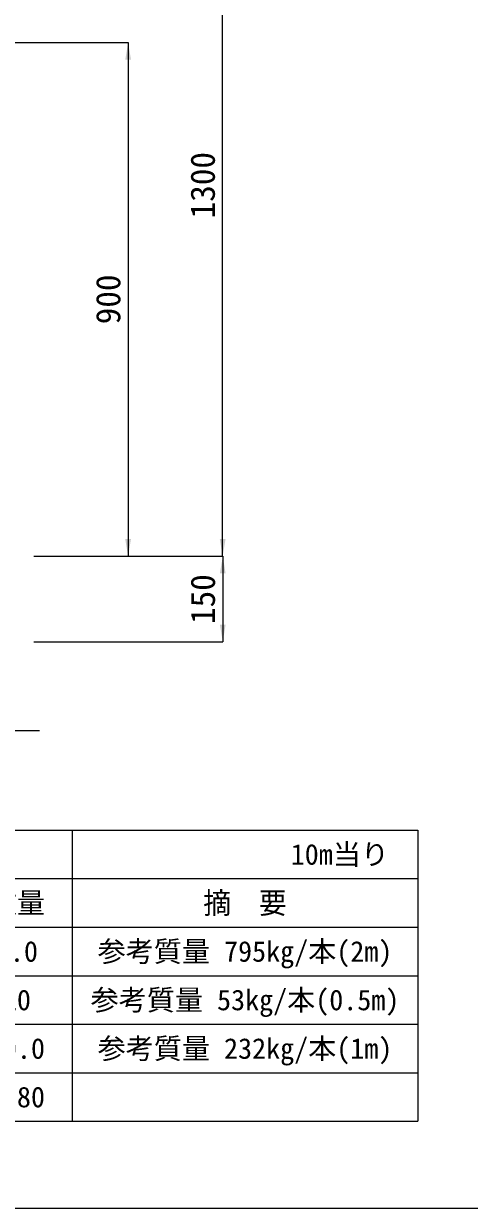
# Model space of a CAD drawing. Units: millimetres at full size. Extents: x 187207 to 255567, y 882048 to 905686.
# Drawn here: x 220362 to 221142, y 890648 to 892723 of the extents above; entities that cross this region are included whole.
import ezdxf
from ezdxf.enums import TextEntityAlignment as Align

# ---------------------------------------------------------------- set-up
doc = ezdxf.new("R2010")
doc.units = ezdxf.units.MM
doc.header["$LTSCALE"] = 20
for name, color, linetype, lineweight in [('Defpoints_3', 8, 'Continuous', 0), ('図枠', 5, 'Continuous', 13), ('寸法・材料表', 7, 'Continuous', 13), ('寸法線', 7, 'Continuous', 13)]:
    doc.layers.add(name, color=color, linetype=linetype, lineweight=lineweight)
doc.styles.add('ＭＳ ゴシック', font='')
doc.styles.add('ＭＳ Ｐゴシック', font='')
doc.styles.get('ＭＳ ゴシック').set_extended_font_data('MS Gothic')
doc.styles.get('ＭＳ Ｐゴシック').set_extended_font_data('MS PGothic')

# ---------------------------------------------------------------- blocks, each defined once
blk = doc.blocks.new('filled_arrow')
at = {"color": 0, "linetype": 'Continuous', "lineweight": -2}
blk.add_solid([(7.5, 1.25), (0, 0), (7.5, -1.25)], dxfattribs=at)

msp = doc.modelspace()

# ---------------------------------------------------------------- linework, layer by layer
at = {"layer": 'Defpoints_3'}
for p, q in [((219112.63, 891310.77), (221051.53, 891310.77)), ((220446.53, 891310.77), (220446.53, 891225.77)), ((221051.53, 891310.77), (221051.53, 891225.77))]:
    msp.add_line(p, q, dxfattribs=at)
at = {"layer": '図枠'}
msp.add_line((215432.08, 890648.33), (235032.08, 890648.33), dxfattribs=at)
at = {"layer": '寸法・材料表'}
for p, q in [((219112.63, 891225.77), (221051.53, 891225.77)), ((220446.53, 891225.77), (220446.53, 890800.77)), ((221051.53, 891225.77), (221051.53, 890800.77)), ((219112.63, 891140.77), (221051.53, 891140.77)), ((219112.63, 891055.77), (221051.53, 891055.77)), ((219112.63, 890970.77), (221051.53, 890970.77)), ((219112.63, 890885.77), (221051.53, 890885.77)), ((219112.63, 890800.77), (221051.53, 890800.77))]:
    msp.add_line(p, q, dxfattribs=at)
at = {"layer": '寸法線'}
for p, q in [((220709.93, 891790.37), (220709.93, 893090.37)), ((220209.08, 892690.37), (220544.41, 892690.37)), ((220544.41, 892690.37), (220544.41, 891790.37)), ((220379.08, 891790.37), (220709.93, 891790.37)), ((220379.08, 891790.37), (220544.41, 891790.37)), ((220379.08, 891790.37), (220710.11, 891790.37)), ((220710.11, 891790.37), (220710.11, 891640.37)), ((220379.08, 891640.37), (220710.11, 891640.37)), ((220169.08, 891485.43), (220389.08, 891485.43))]:
    msp.add_line(p, q, dxfattribs=at)

# ---------------------------------------------------------------- block references
at = {"layer": '寸法線', "xscale": 4, "yscale": 4}
for p, rotation in [((220544.41, 892690.37), 270), ((220544.41, 891790.37), 90), ((220709.93, 891790.37), 90), ((220710.11, 891790.37), 270), ((220710.11, 891640.37), 90)]:
    msp.add_blockref('filled_arrow', p, dxfattribs=dict(at, rotation=rotation))

# ---------------------------------------------------------------- texts
at = {"layer": '寸法・材料表', "style": 'ＭＳ ゴシック'}
msp.add_text('10m当り\u3000', height=36.08, dxfattribs=at).set_placement((221050.37, 891268.27), align=Align.MIDDLE_RIGHT)
for s, p in [('数量', (220349.73, 891183.27)), ('5.0', (220349.73, 891098.27)), ('参考質量 795kg/本(2m)', (220749.03, 891098.27)), ('20', (220349.73, 891013.27)), ('参考質量 53kg/本(0.5m)', (220749.03, 891013.27)), ('10.0', (220349.73, 890928.27)), ('参考質量 232kg/本(1m)', (220749.03, 890928.27)), ('7.80', (220349.73, 890843.27))]:
    msp.add_text(s, height=36.08, dxfattribs=at).set_placement(p, align=Align.MIDDLE_CENTER)
at = {"layer": '寸法・材料表', "style": 'ＭＳ Ｐゴシック', "width": 0.95}
msp.add_text('摘\u3000要', height=37.61, dxfattribs=at).set_placement((220749.03, 891183.27), align=Align.MIDDLE_CENTER)
at = {"layer": '寸法線', "style": 'ＭＳ ゴシック'}
for s, p in [('1300', (220674.93, 892440.37)), ('900', (220509.41, 892240.37)), ('150', (220675.11, 891715.37))]:
    msp.add_text(s, height=42.72, rotation=90, dxfattribs=at).set_placement(p, align=Align.MIDDLE_CENTER)

doc.saveas('drawing.dxf')
